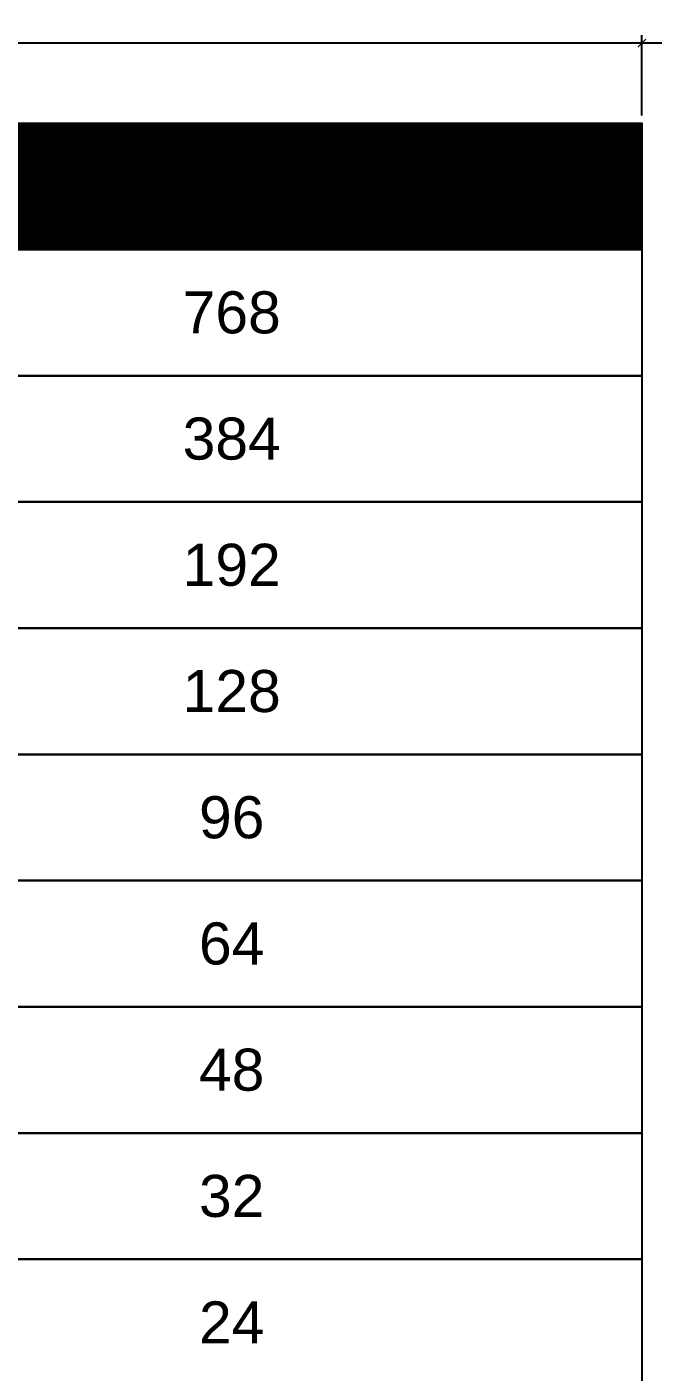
# Model space of a CAD drawing. Header units: inches. Extents: x -2078 to 106214, y -964 to 6385.
# Drawn here: x -1490 to -1134, y 992 to 1760 of the extents above; entities that cross this region are included whole.
import ezdxf

# ---------------------------------------------------------------- set-up
doc = ezdxf.new("R2010")
doc.units = ezdxf.units.IN
doc.header["$MEASUREMENT"] = 0
doc.layers.add('A-ANNO', color=2, linetype='Continuous', lineweight=5)
doc.layers.add('A-HATCH', color=9, linetype='Continuous')
doc.styles.add('Jay Cad', font='arial.ttf', dxfattribs={"height": 0.125})
doc.styles.add('JC', font='arial.ttf', dxfattribs={"height": 0.125})
doc.dimstyles.new('JC-DIMS', dxfattribs={"dimtxt": 0.125, "dimasz": 0.09375, "dimexe": 0.09375, "dimexo": 0.09375, "dimgap": 0.046875, "dimtad": 1, "dimdec": 1, "dimzin": 0, "dimdsep": 46, "dimlunit": 4, "dimtxsty": 'JC', "dimblk": 'ARCHTICK', "dimcen": 0.09, "dimclrd": 1, "dimclre": 1, "dimclrt": 256, "dimadec": 0, "dimazin": 0, "dimtfac": 1, "dimtdec": 1, "dimtofl": 0, "dimtmove": 1, "dimatfit": 3, "dimfxl": 1, "dimtolj": 1, "dimtzin": 0, "dimarcsym": 0})

# ---------------------------------------------------------------- blocks, each defined once
blk = doc.blocks.new('JC-ANNO-SF')
at = {"layer": 'A-HATCH'}
h = blk.add_hatch(dxfattribs=at)
h.set_pattern_fill('ANSI31', color=256, scale=3)
h.set_pattern_definition([(45, (1667.53672, 0), (-0.26516504, 0.26516504), [])])
h.paths.add_polyline_path([(467.54, 0), (-467.54, 0), (-467.54, -72), (0, -72), (467.54, -72)])
for points in [[(467.54, -72), (-467.54, -72), (-467.54, 0), (467.54, 0)], [(467.54, -144), (0, -144), (0, -72), (467.54, -72)], [(467.54, -216), (0, -216), (0, -144), (467.54, -144)], [(467.54, -288), (0, -288), (0, -216), (467.54, -216)], [(467.54, -360), (0, -360), (0, -288), (467.54, -288)], [(467.54, -432), (0, -432), (0, -360), (467.54, -360)], [(467.54, -504), (0, -504), (0, -432), (467.54, -432)], [(467.54, -576), (0, -576), (0, -504), (467.54, -504)], [(467.54, -648), (0, -648), (0, -576), (467.54, -576)], [(467.54, -720), (0, -720), (0, -648), (467.54, -648)]]:
    blk.add_lwpolyline(points, close=True)
at = {"layer": 'A-ANNO', "char_height": 24, "attachment_point": 5, "style": 'Jay Cad'}
for s, insert in [('768', (233.77, -108)), ('384', (233.77, -180)), ('192', (233.77, -252)), ('128', (233.77, -324)), ('96', (233.77, -396)), ('64', (233.77, -468)), ('48', (233.77, -540)), ('32', (233.77, -612)), ('24', (233.77, -684))]:
    blk.add_mtext_dynamic_manual_height_columns(s, width=490.4655, gutter_width=30, heights=[0], dxfattribs=dict(at, insert=insert))
blk = doc.blocks.new('_ArchTick')
at = {"color": 0, "linetype": 'ByBlock', "const_width": 0.15}
blk.add_lwpolyline([(-0.5, -0.5), (0.5, 0.5)], dxfattribs=at)
blk = doc.blocks.new('*D30')
at = {"layer": 'A-ANNO', "color": 1, "lineweight": -2, "transparency": 16777216}
for p, q in [((-1140, 1709.12), (-1140, 1754.89)), ((-1080, 1750.39), (-1140, 1750.39)), ((-1080, 1709.12), (-1080, 1754.89))]:
    blk.add_line(p, q, dxfattribs=at)
at = {"layer": 'Defpoints', "color": 0, "transparency": 16777216}
for p in [(-1140, 1750.39), (-1140, 1704.62), (-1080, 1704.62)]:
    blk.add_point(p, dxfattribs=at)
at = {"layer": 'A-ANNO', "color": 1, "lineweight": -2, "transparency": 16777216, "xscale": 4.5, "yscale": 4.5, "zscale": 4.5, "rotation": 180}
blk.add_blockref('_ArchTick', (-1140, 1750.39), dxfattribs=at)
at = {"layer": 'A-ANNO', "color": 1, "lineweight": -2, "transparency": 16777216, "xscale": 4.5, "yscale": 4.5, "zscale": 4.5}
blk.add_blockref('_ArchTick', (-1080, 1750.39), dxfattribs=at)
at = {"layer": 'A-ANNO', "transparency": 16777216, "insert": (-1110, 1755.69), "char_height": 6, "attachment_point": 5, "style": 'JC'}
blk.add_mtext("\\A1;5'", dxfattribs=at)
blk = doc.blocks.new('*D31')
at = {"layer": 'A-ANNO', "color": 1, "lineweight": -2, "transparency": 16777216}
for p, q in [((-2075.07, 1709.12), (-2075.07, 1754.89)), ((-1140, 1750.39), (-2075.07, 1750.39)), ((-1140, 1709.12), (-1140, 1754.89))]:
    blk.add_line(p, q, dxfattribs=at)
at = {"layer": 'Defpoints', "color": 0, "transparency": 16777216}
for p in [(-2075.07, 1750.39), (-2075.07, 1704.62), (-1140, 1704.62)]:
    blk.add_point(p, dxfattribs=at)
at = {"layer": 'A-ANNO', "color": 1, "lineweight": -2, "transparency": 16777216, "xscale": 4.5, "yscale": 4.5, "zscale": 4.5, "rotation": 180}
blk.add_blockref('_ArchTick', (-2075.07, 1750.39), dxfattribs=at)
at = {"layer": 'A-ANNO', "color": 1, "lineweight": -2, "transparency": 16777216, "xscale": 4.5, "yscale": 4.5, "zscale": 4.5}
blk.add_blockref('_ArchTick', (-1140, 1750.39), dxfattribs=at)
at = {"layer": 'A-ANNO', "transparency": 16777216, "insert": (-1607.54, 1755.65), "char_height": 6, "attachment_point": 5, "style": 'JC'}
blk.add_mtext('\\A1;77\'-11"', dxfattribs=at)

msp = doc.modelspace()

# ---------------------------------------------------------------- block references
msp.add_blockref('JC-ANNO-SF', (-1607.537, 1704.621))

# ---------------------------------------------------------------- dimensions: what is measured, and where the dimension line sits
at = {"layer": 'A-ANNO'}
for base, p1, p2, picture, middle in [((-2075.073, 1750.386), (-1140, 1704.621), (-2075.073, 1704.621), '*D31', (-1607.537, 1755.648)), ((-1140, 1750.386), (-1080, 1704.621), (-1140, 1704.621), '*D30', (-1110, 1755.687))]:
    dim = msp.add_linear_dim(base=base, p1=p1, p2=p2, dimstyle='JC-DIMS', dxfattribs=at)
    dim.commit()
    dim.dimension.update_dxf_attribs({"geometry": picture, "text_midpoint": middle})

doc.saveas('drawing.dxf')
